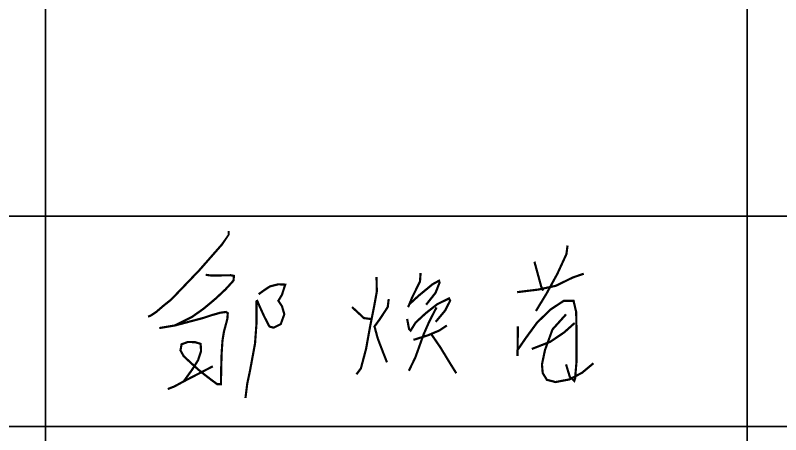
# Model space of a CAD drawing. Extents: x -26219 to 315419, y -160410 to -120810.
# Drawn here: x 34332 to 35425, y -128449 to -127851 of the extents above; entities that cross this region are included whole.
import ezdxf
from ezdxf.xclip import XClip

# ---------------------------------------------------------------- set-up
doc = ezdxf.new("R2010")
doc.units = 0
doc.header["$LTSCALE"] = 1000
doc.header["$MEASUREMENT"] = 0
doc.header["$XCLIPFRAME"] = 0
doc.linetypes.add('104-14# 核心筒$2$DOTE', pattern=[2.4200000000000004, 2, -0.2, 0.02, -0.2])
doc.layers.add('00-图签签名_10', color=10, linetype='Continuous')
doc.layers.add('104-14# 核心筒$2$A_AXIS-轴线', color=36, linetype='104-14# 核心筒$2$DOTE')

# ---------------------------------------------------------------- blocks, each defined once
blk = doc.blocks.new('104-14# 核心筒')
at = {"layer": '104-14# 核心筒$2$A_AXIS-轴线'}
blk.add_line((-9370.123865286841, 284000), (120259.9219097959, 284000), dxfattribs=at)
blk = doc.blocks.new('图签信息')
at = {"const_width": 0.05}
for points in [[(-39.14477304461911, 566.5), (-39.14477304461911, 500.5)], [(-19.10067170055413, 566.5), (-19.10067170055413, 500.5)], [(-64.99999999999568, 548.5), (4.320099833421409e-12, 548.5)], [(-64.99999999999568, 542.5), (4.320099833421409e-12, 542.5)]]:
    blk.add_lwpolyline(points, dxfattribs=at)
blk = doc.blocks.new('图签-A1')
at = {"color": 2}
blk.add_blockref('图签信息', (0, 0), dxfattribs=at)
blk = doc.blocks.new('A$C385D7296')
at = {"linetype": 'Continuous', "const_width": 6.479999999282881}
for points in [[(240.9195844491478, 497.0778238278508), (240.9195844491769, 483.4778959293544), (221.1175089681055, 456.6901796707461), (188.1140667970758, 419.1873692820009), (153.7772407217417, 380.1693943996725), (89.83215648098849, 313.5018680881985), (69.65432622283697, 292.4649729834564), (47.75277471076697, 275.1748167561527), (24.650357556995, 255.3931199159633), (8.14862374868244, 244.6780257857681), (1.107343517942354, 242.1173285007171)], [(1249.216154807946, 453.5242719041926), (1245.858737835893, 427.81051514914), (1218.999351166422, 369.6750733840672), (1186.544269543141, 310.4216276875159), (1155.208352356683, 258.9941141773525)], [(1150.731796393637, 405.4507320548801), (1170.876323672972, 331.6634259170896), (1176.472018626548, 319.36554473859)], [(172.7625669487752, 366.4348144283213), (187.2746807467192, 364.5438689185467), (213.1441175902728, 364.5438689185467), (247.216035835474, 365.174190444166), (256.6804589838721, 363.2832449344496), (255.4185172370926, 349.4163715749673), (232.0729638871271, 323.5735608324103), (202.4177526948042, 295.8398141135622), (167.0839181488845, 266.215131418423), (132.3810417533386, 241.6329446600794), (80.64221895788796, 215.7901339175223), (34.58201951652882, 208.2263900124162)], [(811.9861012101173, 371.6881706808854), (810.2731297323771, 346.5904448457222), (787.433543952211, 300.3878207781163), (774.8717615946953, 270.1564689873412)], [(1099.251326482045, 314.8935862131111), (1163.042325291812, 322.7195088660155), (1214.522795203375, 333.8994051798873), (1264.884126124467, 358.4951770702537), (1297.339207747485, 369.6750733840672)], [(680.9109069488477, 359.5657426741018), (681.8007777940948, 316.8953864000432), (673.7918638489209, 272.4471033812661), (661.3335193395615, 210.2195147817183), (649.7650711215101, 146.2139803706596), (634.3143574553542, 88.02090904558281), (621.2888732759748, 70.65190305216674)], [(778.8686865617055, 279.2829130122482), (806.2762047653086, 304.3806388473531), (847.9584768044297, 338.604808707365), (866.8011630636465, 348.87205108528), (868.5141345416196, 343.1680307197312), (856.523334194906, 312.9366789290143), (828.5448085347016, 277.5717107159362)], [(330.1259368553292, 308.8733516412249), (351.4830916009378, 323.9857671049467), (363.941410664469, 331.9864660564272), (387.9682033918798, 338.2092191963384), (409.3253581374884, 337.3202558240082), (399.5366516099602, 307.0954248965645), (388.8580996829551, 289.3161097823686), (399.5366516099311, 273.3147309463166), (406.6557201557152, 249.3126531587841), (395.977142782911, 219.9767951371541), (374.6199880372733, 209.3092060686322), (362.1616689737421, 212.8650690914292), (346.1438156375661, 243.9788633912103), (332.7956002829596, 273.3147309463166), (324.7866608919576, 291.9830094328427)], [(717.136062760168, 294.5663867383191), (714.281101814704, 270.6094687897057), (690.2995265671052, 234.1036926902525), (674.8827832643874, 212.9987944576351), (684.5896301222965, 177.0634127680023), (700.5773554358166, 135.424010712879), (711.9971483259287, 106.3334668085372)], [(772.0257830750197, 235.2523275194035), (777.7356795200612, 205.0209757286284), (782.30358649767, 200.4577537161458), (797.1493477898475, 224.4146716648174), (826.840819482255, 251.7940037394801), (861.6712310547009, 279.1733453475099), (896.5016171815805, 296.2854255107159), (899.9275601378467, 289.4405877253666), (885.0818242917303, 260.3500533545084), (857.1032986312639, 226.6962874376841)], [(323.8967900467105, 289.3161097823686), (323.8967900467396, 223.5326581599584), (319.4473849286151, 162.1940233993737), (304.3194024374243, 80.40918340754433), (296.3104630464222, 43.07262643449212), (290.9711870830506, 0.4022796938588726)], [(607.9406579213974, 270.6691766366057), (643.5358988670632, 237.7774460586879), (664.0031573213928, 235.1105464082138)], [(1100.370465472573, 142.7232115804727), (1124.991548714694, 178.4988797847109), (1158.565769328765, 224.3364403712258), (1198.854823887144, 263.4660727028968), (1238.024739454762, 289.1798294580003), (1267.12240410599, 289.1798294580076), (1274.956377040828, 255.6401500499269), (1276.075516031589, 190.7967609631523), (1276.075516031589, 110.3015170370854), (1271.598960068775, 57.75601866224315), (1269.360682087252, 51.04808087396668), (1255.930988752516, 63.34596205245907), (1244.739598845132, 100.2396151213834)], [(80.64221895788796, 215.7901339175223), (126.0714348028705, 227.7660713006553), (164.731842844747, 237.9576323325673), (191.0604550952849, 246.6754501302421), (215.6679501920007, 253.6088820432706), (232.7039220375009, 256.1301300115811), (238.3825708373915, 252.3482580590571), (237.1206545366731, 235.3298247391285), (227.019649679336, 197.9175914307125), (222.6029171804257, 170.8141567038765), (220.079084578465, 132.9954085781865), (218.8171682777174, 89.50385252362321), (218.1952688908204, 50.91316382947116), (218.1952688908204, 41.45847441464866), (206.8379458452109, 41.45847441464866), (190.4329575959418, 53.43441179783986), (168.3492951011285, 70.45284511771024), (151.9443068518303, 83.68940648505668), (133.6464187053498, 100.0775373462748), (107.1460491572507, 124.659714571193), (97.68162600882351, 141.6781574244887), (100.8364422069862, 159.9572147285726), (119.7652885038697, 166.8906561749682), (141.2179674024519, 166.2603441828905), (157.6229556517501, 161.2178387127278), (158.8848973983258, 139.7872214482559), (150.0514324005053, 112.6837867215436), (133.0154605550051, 85.58034246134775), (107.1460491572507, 49.65253984531591), (79.3837378626049, 34.5250425016784), (59.82393341488205, 26.96128906314698)], [(859.3872521200974, 269.4764973793572), (837.1186483507045, 226.1258834944965), (821.1309230372135, 189.6201073950433), (796.5783403329842, 121.171767675085), (777.164697509259, 81.24357744957524)], [(1244.739598845132, 248.9322122615922), (1204.450518840924, 204.2126365397635), (1182.067713580094, 142.7232115804727), (1173.114601654233, 100.2396151213834), (1175.352879635757, 74.52585836627259), (1187.663433979731, 54.40204500138498), (1213.403656212613, 47.6941072130503), (1254.811849761783, 55.52003939949645), (1292.862626338872, 75.64384323090053), (1326.436846952653, 103.593579248758)], [(790.8684438879136, 173.0784216415996), (834.2636874052696, 186.7680876788727), (867.9521095105738, 201.0281576593916), (890.2207132799376, 215.8586315832144)], [(1101.489604463335, 213.1565440574122), (1100.370465472573, 124.8353870117498)], [(1142.897798012476, 146.0771852413236), (1197.735684896354, 167.3189834708392), (1239.143878445524, 195.2687194887476), (1270.479821078014, 223.2184555064814)], [(843.3995268065773, 190.7609057480586), (870.8070704560087, 150.832715522607), (899.3565526811872, 104.0596875117553), (918.1992389401421, 73.82833572103846)], [(107.1460491572507, 49.65253984531591), (144.6562262058724, 69.03320358820929), (170.5460805443581, 82.40990827924543), (193.9970903452777, 94.52651692105428)]]:
    blk.add_lwpolyline(points, dxfattribs=at)

msp = doc.modelspace()

# ---------------------------------------------------------------- block references
at = {"xscale": 50, "yscale": 50, "zscale": 50}
msp.add_blockref('图签-A1', (36332.09436290781, -155562.5161604207), dxfattribs=at)
ref = msp.add_blockref('104-14# 核心筒', (-403.7145320267882, -412046.9392835298))
XClip(ref).set_block_clipping_path([(106848.8539130328, 277349.9999999653), (117200.20088334312, 284950.91695730755)])
at = {"layer": '00-图签签名_10', "xscale": 0.4799999999999998, "yscale": 0.4799999999999998, "zscale": 0.4799999999999998}
msp.add_blockref('A$C385D7296', (34520.78204844395, -128397.0043681998), dxfattribs=at)

doc.saveas('drawing.dxf')
